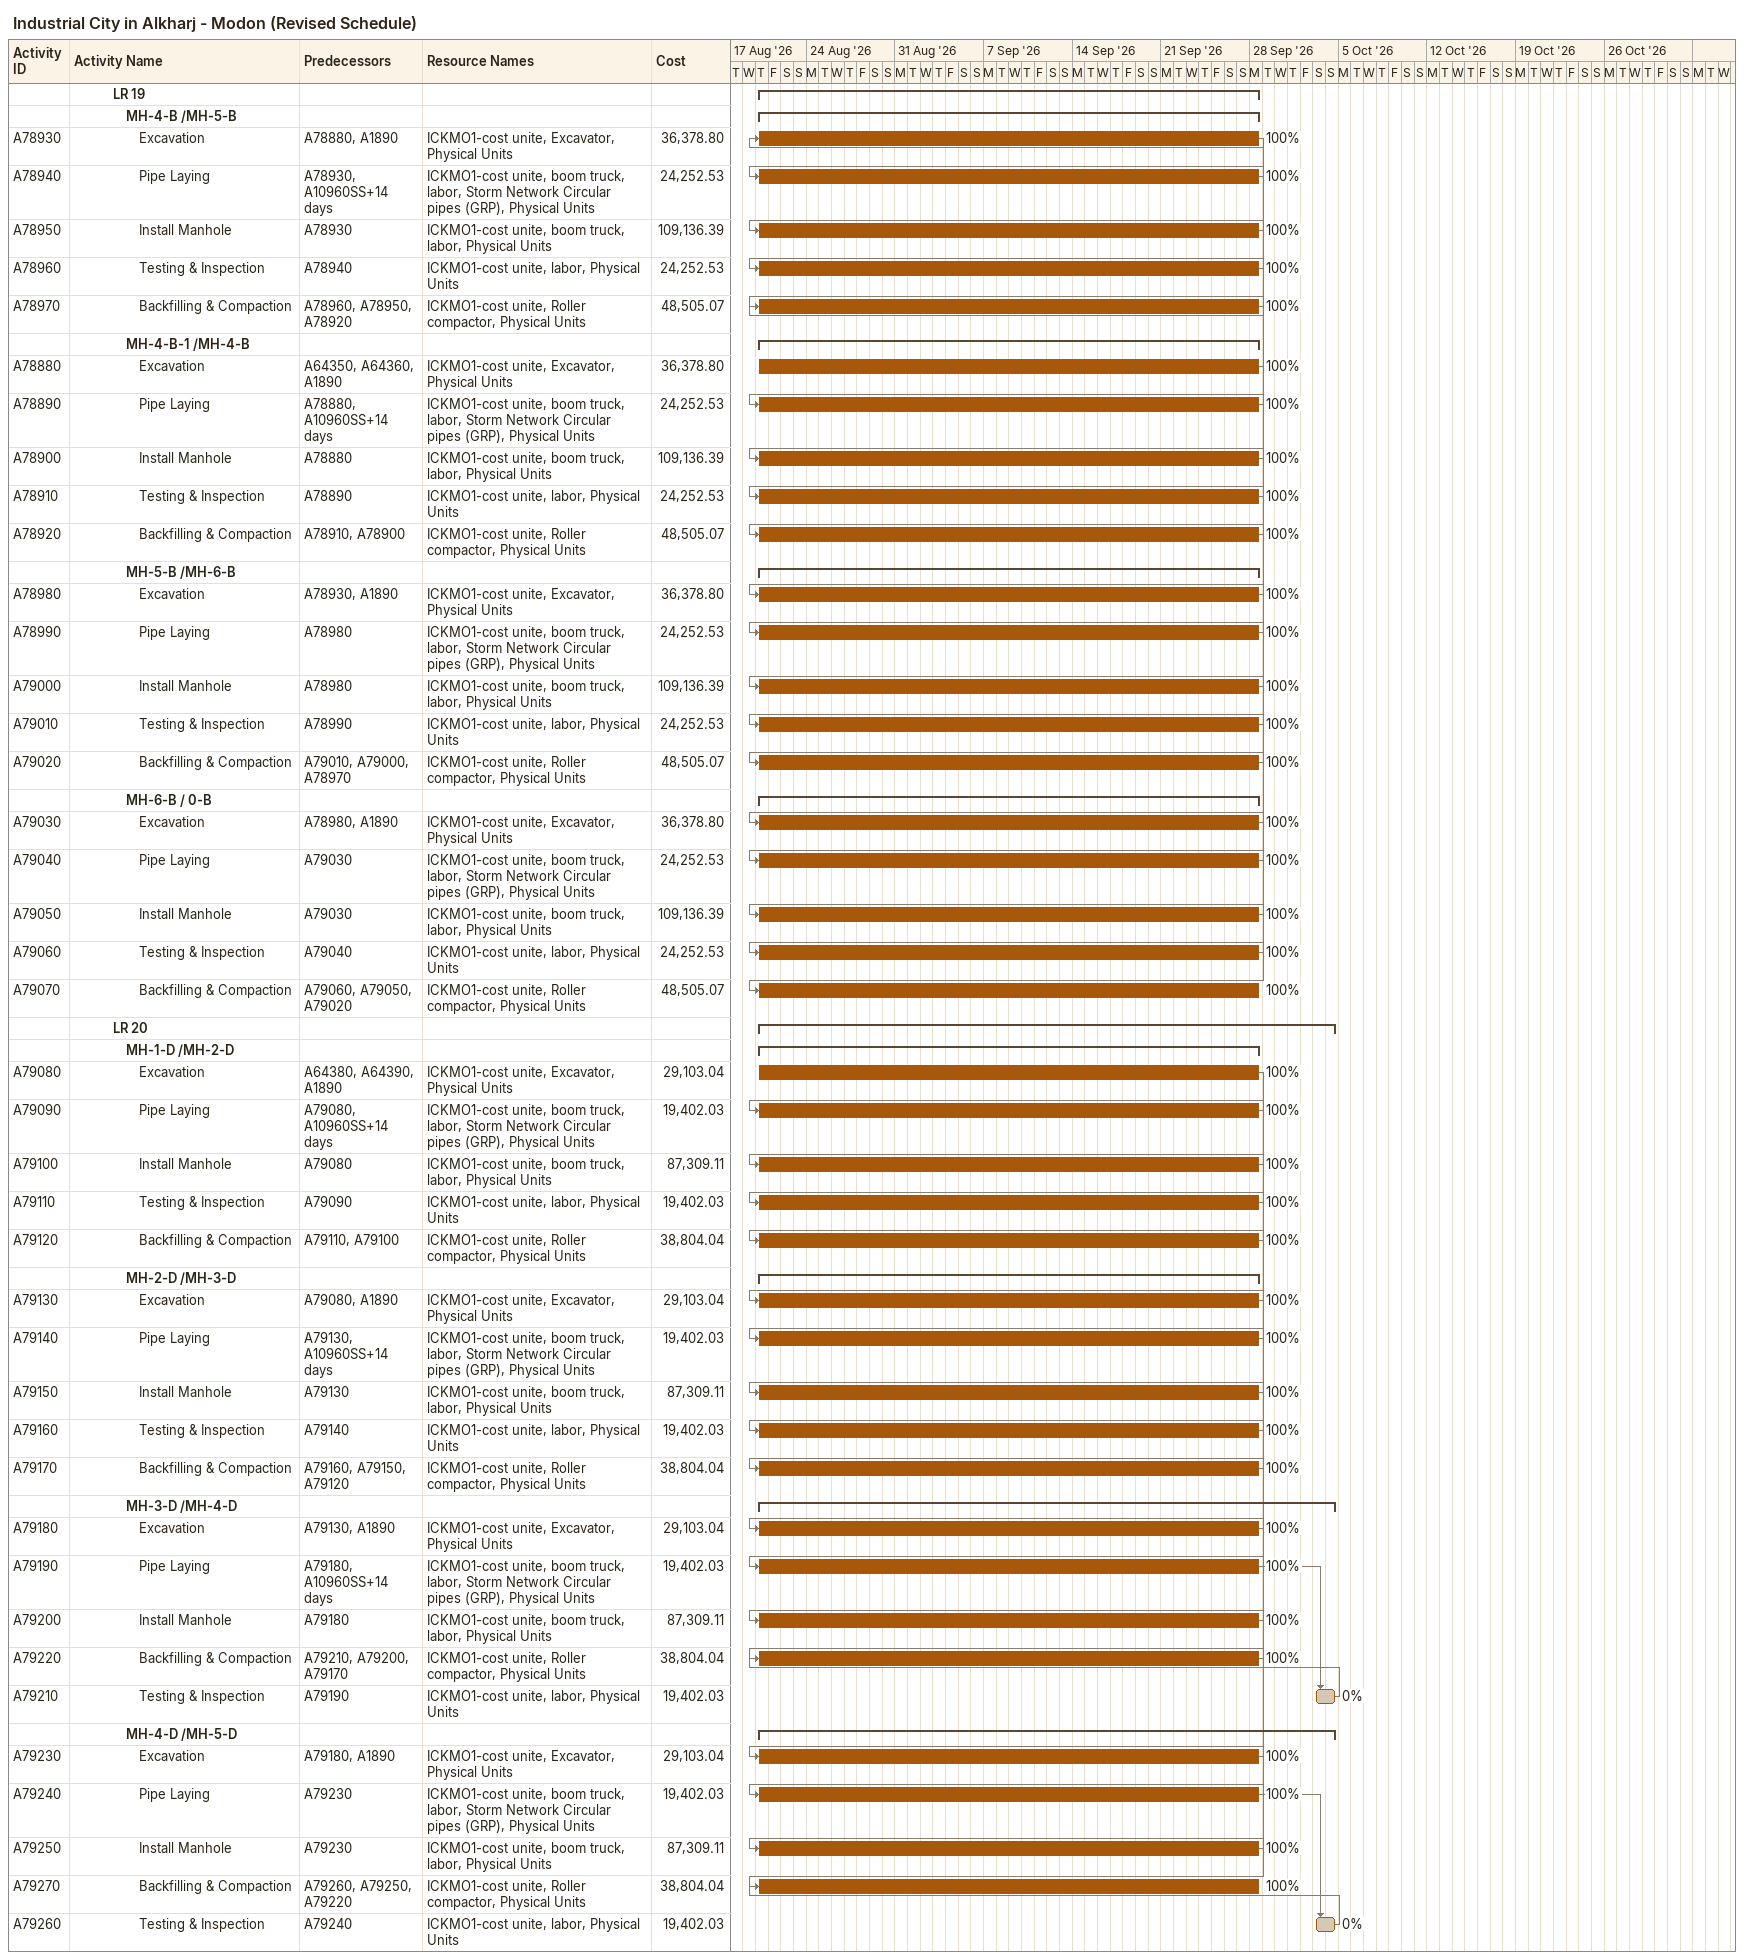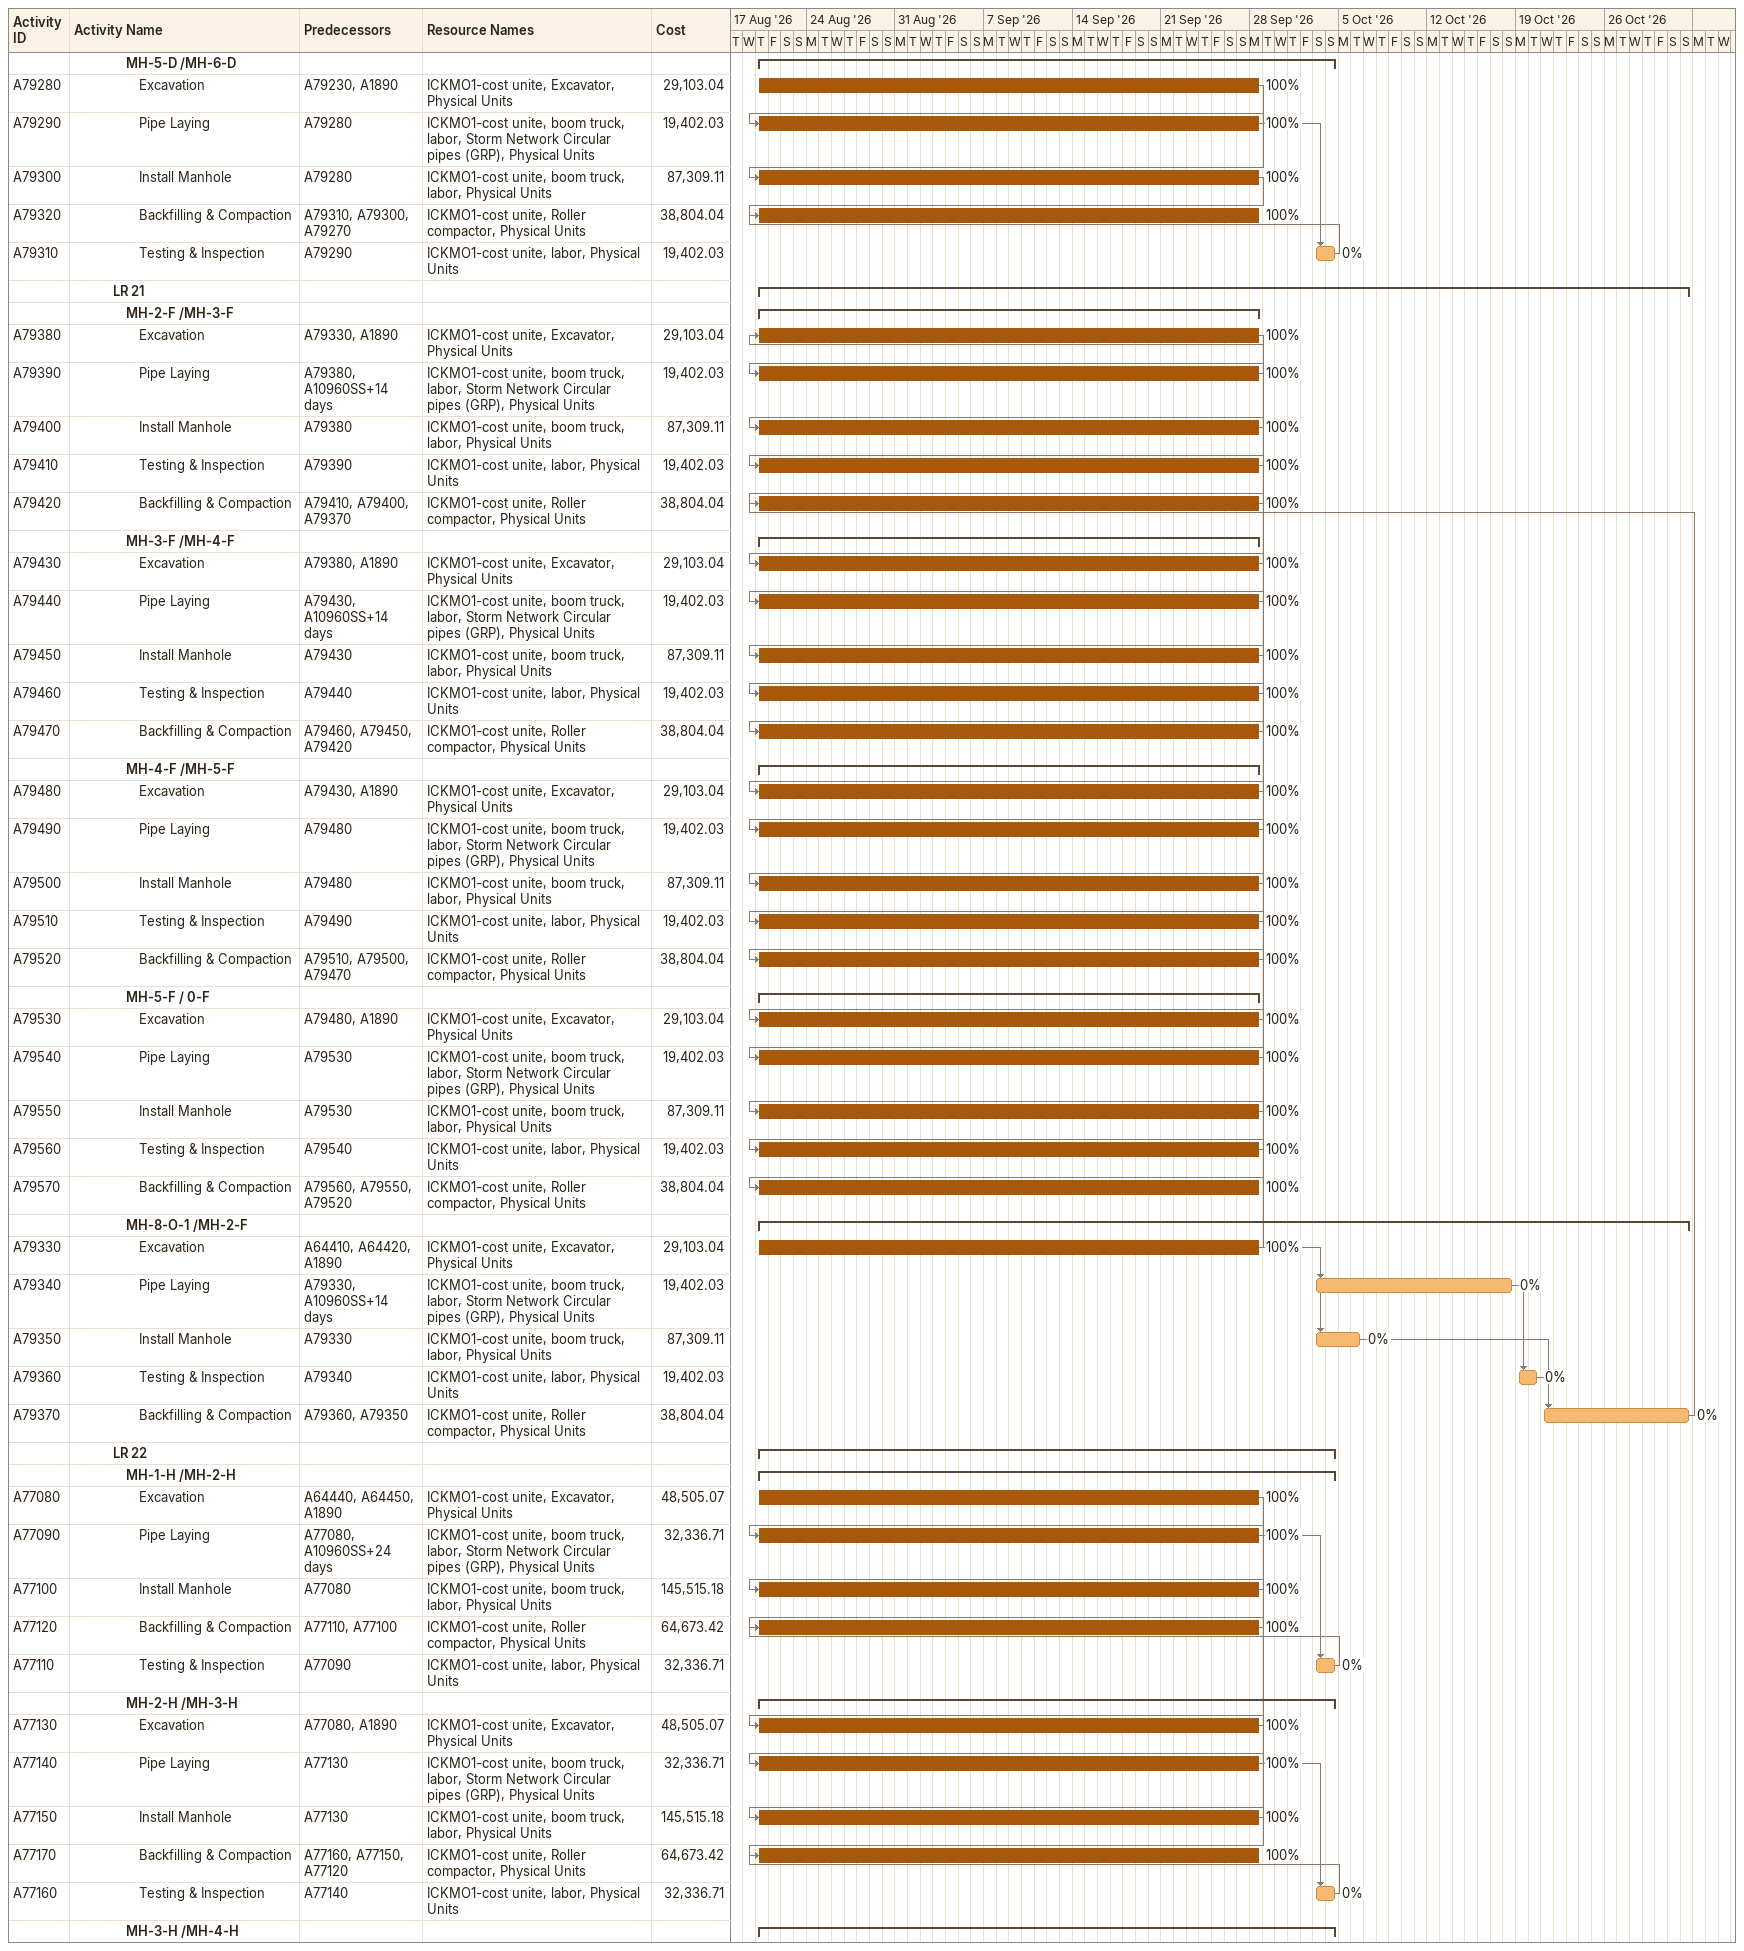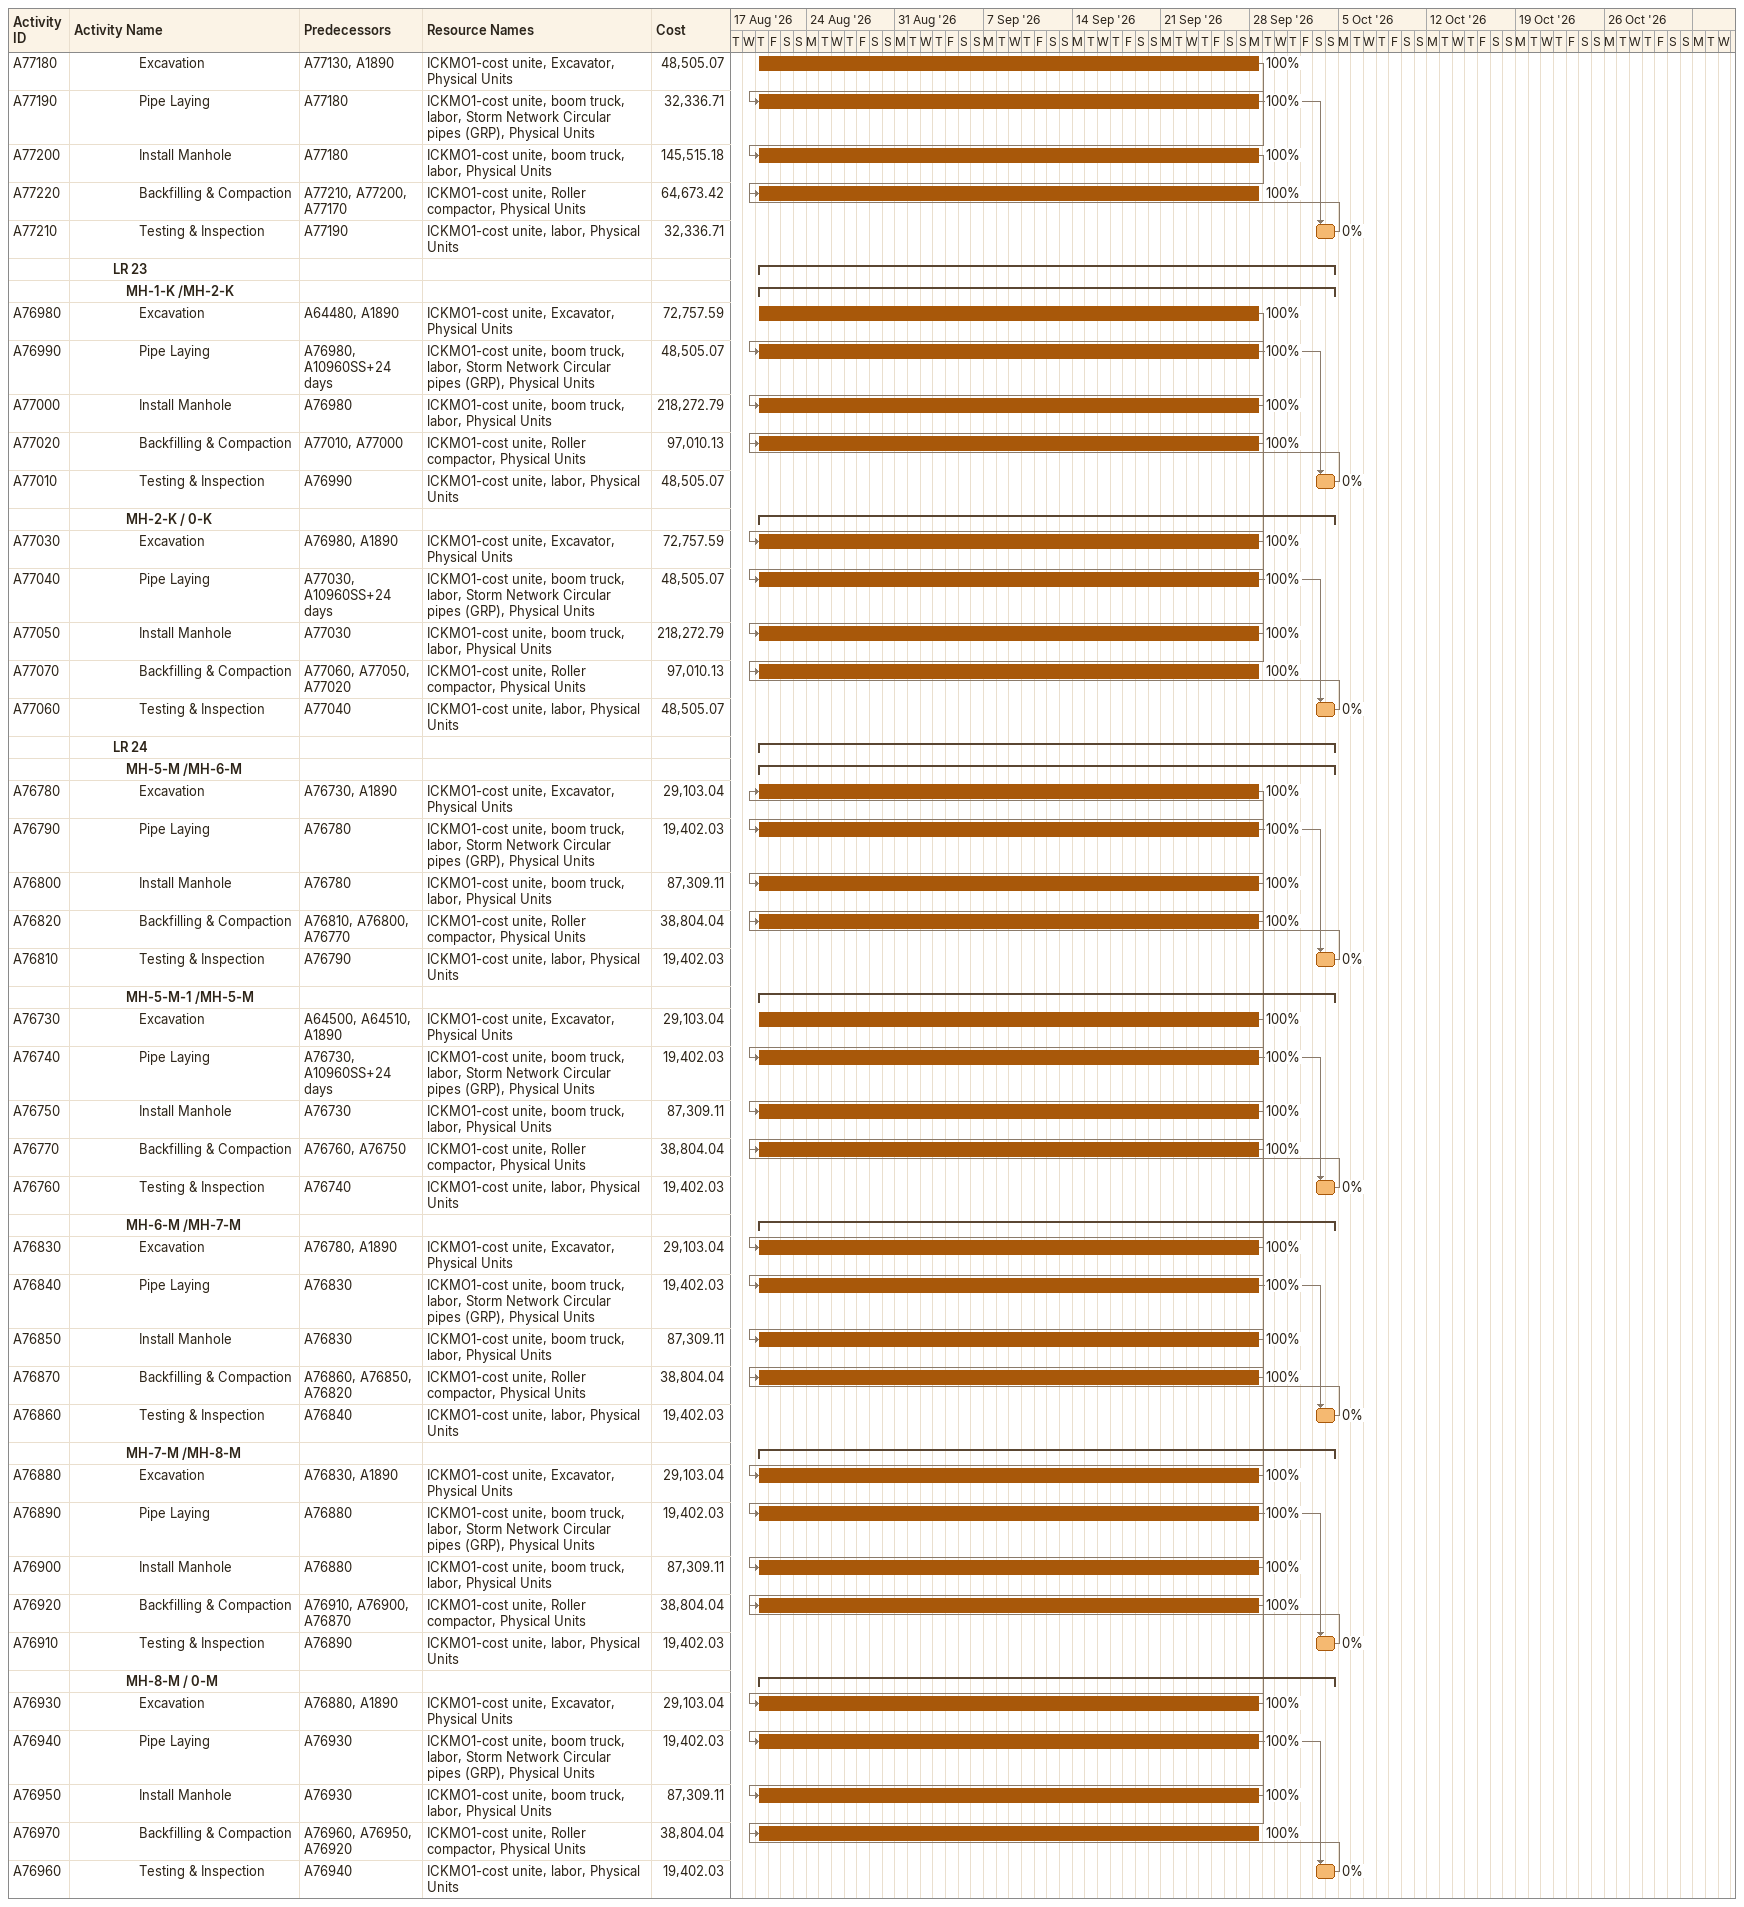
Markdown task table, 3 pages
Industrial City in Alkharj - Modon (Revised Schedule)

| ID | Level | Task | Start | Finish | Predecessors | Resources | % complete | Cost |
|---|---|---|---|---|---|---|---|---|
|  | 4 | **LR 19** | 2026-08-20 | 2026-09-28 |  |  |  |  |
|  | 5 | **MH-4-B /MH-5-B** | 2026-08-20 | 2026-09-28 |  |  |  |  |
| A78930 | 6 | Excavation | 2026-08-20 | 2026-09-28 | A78880, A1890 | ICKMO1-cost unite, Excavator, Physical Units | 100 | 36378.80 |
| A78940 | 6 | Pipe Laying | 2026-08-20 | 2026-09-28 | A78930, A10960SS+14d | ICKMO1-cost unite, boom truck, labor, Storm Network Circular pipes (GRP), Physical Units | 100 | 24252.53 |
| A78950 | 6 | Install Manhole | 2026-08-20 | 2026-09-28 | A78930 | ICKMO1-cost unite, boom truck, labor, Physical Units | 100 | 109136.39 |
| A78960 | 6 | Testing & Inspection | 2026-08-20 | 2026-09-28 | A78940 | ICKMO1-cost unite, labor, Physical Units | 100 | 24252.53 |
| A78970 | 6 | Backfilling & Compaction | 2026-08-20 | 2026-09-28 | A78960, A78950, A78920 | ICKMO1-cost unite, Roller compactor, Physical Units | 100 | 48505.07 |
|  | 5 | **MH-4-B-1 /MH-4-B** | 2026-08-20 | 2026-09-28 |  |  |  |  |
| A78880 | 6 | Excavation | 2026-08-20 | 2026-09-28 | A64350, A64360, A1890 | ICKMO1-cost unite, Excavator, Physical Units | 100 | 36378.80 |
| A78890 | 6 | Pipe Laying | 2026-08-20 | 2026-09-28 | A78880, A10960SS+14d | ICKMO1-cost unite, boom truck, labor, Storm Network Circular pipes (GRP), Physical Units | 100 | 24252.53 |
| A78900 | 6 | Install Manhole | 2026-08-20 | 2026-09-28 | A78880 | ICKMO1-cost unite, boom truck, labor, Physical Units | 100 | 109136.39 |
| A78910 | 6 | Testing & Inspection | 2026-08-20 | 2026-09-28 | A78890 | ICKMO1-cost unite, labor, Physical Units | 100 | 24252.53 |
| A78920 | 6 | Backfilling & Compaction | 2026-08-20 | 2026-09-28 | A78910, A78900 | ICKMO1-cost unite, Roller compactor, Physical Units | 100 | 48505.07 |
|  | 5 | **MH-5-B /MH-6-B** | 2026-08-20 | 2026-09-28 |  |  |  |  |
| A78980 | 6 | Excavation | 2026-08-20 | 2026-09-28 | A78930, A1890 | ICKMO1-cost unite, Excavator, Physical Units | 100 | 36378.80 |
| A78990 | 6 | Pipe Laying | 2026-08-20 | 2026-09-28 | A78980 | ICKMO1-cost unite, boom truck, labor, Storm Network Circular pipes (GRP), Physical Units | 100 | 24252.53 |
| A79000 | 6 | Install Manhole | 2026-08-20 | 2026-09-28 | A78980 | ICKMO1-cost unite, boom truck, labor, Physical Units | 100 | 109136.39 |
| A79010 | 6 | Testing & Inspection | 2026-08-20 | 2026-09-28 | A78990 | ICKMO1-cost unite, labor, Physical Units | 100 | 24252.53 |
| A79020 | 6 | Backfilling & Compaction | 2026-08-20 | 2026-09-28 | A79010, A79000, A78970 | ICKMO1-cost unite, Roller compactor, Physical Units | 100 | 48505.07 |
|  | 5 | **MH-6-B / 0-B** | 2026-08-20 | 2026-09-28 |  |  |  |  |
| A79030 | 6 | Excavation | 2026-08-20 | 2026-09-28 | A78980, A1890 | ICKMO1-cost unite, Excavator, Physical Units | 100 | 36378.80 |
| A79040 | 6 | Pipe Laying | 2026-08-20 | 2026-09-28 | A79030 | ICKMO1-cost unite, boom truck, labor, Storm Network Circular pipes (GRP), Physical Units | 100 | 24252.53 |
| A79050 | 6 | Install Manhole | 2026-08-20 | 2026-09-28 | A79030 | ICKMO1-cost unite, boom truck, labor, Physical Units | 100 | 109136.39 |
| A79060 | 6 | Testing & Inspection | 2026-08-20 | 2026-09-28 | A79040 | ICKMO1-cost unite, labor, Physical Units | 100 | 24252.53 |
| A79070 | 6 | Backfilling & Compaction | 2026-08-20 | 2026-09-28 | A79060, A79050, A79020 | ICKMO1-cost unite, Roller compactor, Physical Units | 100 | 48505.07 |
|  | 4 | **LR 20** | 2026-08-20 | 2026-10-04 |  |  |  |  |
|  | 5 | **MH-1-D /MH-2-D** | 2026-08-20 | 2026-09-28 |  |  |  |  |
| A79080 | 6 | Excavation | 2026-08-20 | 2026-09-28 | A64380, A64390, A1890 | ICKMO1-cost unite, Excavator, Physical Units | 100 | 29103.04 |
| A79090 | 6 | Pipe Laying | 2026-08-20 | 2026-09-28 | A79080, A10960SS+14d | ICKMO1-cost unite, boom truck, labor, Storm Network Circular pipes (GRP), Physical Units | 100 | 19402.03 |
| A79100 | 6 | Install Manhole | 2026-08-20 | 2026-09-28 | A79080 | ICKMO1-cost unite, boom truck, labor, Physical Units | 100 | 87309.11 |
| A79110 | 6 | Testing & Inspection | 2026-08-20 | 2026-09-28 | A79090 | ICKMO1-cost unite, labor, Physical Units | 100 | 19402.03 |
| A79120 | 6 | Backfilling & Compaction | 2026-08-20 | 2026-09-28 | A79110, A79100 | ICKMO1-cost unite, Roller compactor, Physical Units | 100 | 38804.04 |
|  | 5 | **MH-2-D /MH-3-D** | 2026-08-20 | 2026-09-28 |  |  |  |  |
| A79130 | 6 | Excavation | 2026-08-20 | 2026-09-28 | A79080, A1890 | ICKMO1-cost unite, Excavator, Physical Units | 100 | 29103.04 |
| A79140 | 6 | Pipe Laying | 2026-08-20 | 2026-09-28 | A79130, A10960SS+14d | ICKMO1-cost unite, boom truck, labor, Storm Network Circular pipes (GRP), Physical Units | 100 | 19402.03 |
| A79150 | 6 | Install Manhole | 2026-08-20 | 2026-09-28 | A79130 | ICKMO1-cost unite, boom truck, labor, Physical Units | 100 | 87309.11 |
| A79160 | 6 | Testing & Inspection | 2026-08-20 | 2026-09-28 | A79140 | ICKMO1-cost unite, labor, Physical Units | 100 | 19402.03 |
| A79170 | 6 | Backfilling & Compaction | 2026-08-20 | 2026-09-28 | A79160, A79150, A79120 | ICKMO1-cost unite, Roller compactor, Physical Units | 100 | 38804.04 |
|  | 5 | **MH-3-D /MH-4-D** | 2026-08-20 | 2026-10-04 |  |  |  |  |
| A79180 | 6 | Excavation | 2026-08-20 | 2026-09-28 | A79130, A1890 | ICKMO1-cost unite, Excavator, Physical Units | 100 | 29103.04 |
| A79190 | 6 | Pipe Laying | 2026-08-20 | 2026-09-28 | A79180, A10960SS+14d | ICKMO1-cost unite, boom truck, labor, Storm Network Circular pipes (GRP), Physical Units | 100 | 19402.03 |
| A79200 | 6 | Install Manhole | 2026-08-20 | 2026-09-28 | A79180 | ICKMO1-cost unite, boom truck, labor, Physical Units | 100 | 87309.11 |
| A79220 | 6 | Backfilling & Compaction | 2026-08-20 | 2026-09-28 | A79210, A79200, A79170 | ICKMO1-cost unite, Roller compactor, Physical Units | 100 | 38804.04 |
| A79210 | 6 | Testing & Inspection | 2026-10-03 | 2026-10-04 | A79190 | ICKMO1-cost unite, labor, Physical Units | 0 | 19402.03 |
|  | 5 | **MH-4-D /MH-5-D** | 2026-08-20 | 2026-10-04 |  |  |  |  |
| A79230 | 6 | Excavation | 2026-08-20 | 2026-09-28 | A79180, A1890 | ICKMO1-cost unite, Excavator, Physical Units | 100 | 29103.04 |
| A79240 | 6 | Pipe Laying | 2026-08-20 | 2026-09-28 | A79230 | ICKMO1-cost unite, boom truck, labor, Storm Network Circular pipes (GRP), Physical Units | 100 | 19402.03 |
| A79250 | 6 | Install Manhole | 2026-08-20 | 2026-09-28 | A79230 | ICKMO1-cost unite, boom truck, labor, Physical Units | 100 | 87309.11 |
| A79270 | 6 | Backfilling & Compaction | 2026-08-20 | 2026-09-28 | A79260, A79250, A79220 | ICKMO1-cost unite, Roller compactor, Physical Units | 100 | 38804.04 |
| A79260 | 6 | Testing & Inspection | 2026-10-03 | 2026-10-04 | A79240 | ICKMO1-cost unite, labor, Physical Units | 0 | 19402.03 |
|  | 5 | **MH-5-D /MH-6-D** | 2026-08-20 | 2026-10-04 |  |  |  |  |
| A79280 | 6 | Excavation | 2026-08-20 | 2026-09-28 | A79230, A1890 | ICKMO1-cost unite, Excavator, Physical Units | 100 | 29103.04 |
| A79290 | 6 | Pipe Laying | 2026-08-20 | 2026-09-28 | A79280 | ICKMO1-cost unite, boom truck, labor, Storm Network Circular pipes (GRP), Physical Units | 100 | 19402.03 |
| A79300 | 6 | Install Manhole | 2026-08-20 | 2026-09-28 | A79280 | ICKMO1-cost unite, boom truck, labor, Physical Units | 100 | 87309.11 |
| A79320 | 6 | Backfilling & Compaction | 2026-08-20 | 2026-09-28 | A79310, A79300, A79270 | ICKMO1-cost unite, Roller compactor, Physical Units | 100 | 38804.04 |
| A79310 | 6 | Testing & Inspection | 2026-10-03 | 2026-10-04 | A79290 | ICKMO1-cost unite, labor, Physical Units | 0 | 19402.03 |
|  | 4 | **LR 21** | 2026-08-20 | 2026-11-01 |  |  |  |  |
|  | 5 | **MH-2-F /MH-3-F** | 2026-08-20 | 2026-09-28 |  |  |  |  |
| A79380 | 6 | Excavation | 2026-08-20 | 2026-09-28 | A79330, A1890 | ICKMO1-cost unite, Excavator, Physical Units | 100 | 29103.04 |
| A79390 | 6 | Pipe Laying | 2026-08-20 | 2026-09-28 | A79380, A10960SS+14d | ICKMO1-cost unite, boom truck, labor, Storm Network Circular pipes (GRP), Physical Units | 100 | 19402.03 |
| A79400 | 6 | Install Manhole | 2026-08-20 | 2026-09-28 | A79380 | ICKMO1-cost unite, boom truck, labor, Physical Units | 100 | 87309.11 |
| A79410 | 6 | Testing & Inspection | 2026-08-20 | 2026-09-28 | A79390 | ICKMO1-cost unite, labor, Physical Units | 100 | 19402.03 |
| A79420 | 6 | Backfilling & Compaction | 2026-08-20 | 2026-09-28 | A79410, A79400, A79370 | ICKMO1-cost unite, Roller compactor, Physical Units | 100 | 38804.04 |
|  | 5 | **MH-3-F /MH-4-F** | 2026-08-20 | 2026-09-28 |  |  |  |  |
| A79430 | 6 | Excavation | 2026-08-20 | 2026-09-28 | A79380, A1890 | ICKMO1-cost unite, Excavator, Physical Units | 100 | 29103.04 |
| A79440 | 6 | Pipe Laying | 2026-08-20 | 2026-09-28 | A79430, A10960SS+14d | ICKMO1-cost unite, boom truck, labor, Storm Network Circular pipes (GRP), Physical Units | 100 | 19402.03 |
| A79450 | 6 | Install Manhole | 2026-08-20 | 2026-09-28 | A79430 | ICKMO1-cost unite, boom truck, labor, Physical Units | 100 | 87309.11 |
| A79460 | 6 | Testing & Inspection | 2026-08-20 | 2026-09-28 | A79440 | ICKMO1-cost unite, labor, Physical Units | 100 | 19402.03 |
| A79470 | 6 | Backfilling & Compaction | 2026-08-20 | 2026-09-28 | A79460, A79450, A79420 | ICKMO1-cost unite, Roller compactor, Physical Units | 100 | 38804.04 |
|  | 5 | **MH-4-F /MH-5-F** | 2026-08-20 | 2026-09-28 |  |  |  |  |
| A79480 | 6 | Excavation | 2026-08-20 | 2026-09-28 | A79430, A1890 | ICKMO1-cost unite, Excavator, Physical Units | 100 | 29103.04 |
| A79490 | 6 | Pipe Laying | 2026-08-20 | 2026-09-28 | A79480 | ICKMO1-cost unite, boom truck, labor, Storm Network Circular pipes (GRP), Physical Units | 100 | 19402.03 |
| A79500 | 6 | Install Manhole | 2026-08-20 | 2026-09-28 | A79480 | ICKMO1-cost unite, boom truck, labor, Physical Units | 100 | 87309.11 |
| A79510 | 6 | Testing & Inspection | 2026-08-20 | 2026-09-28 | A79490 | ICKMO1-cost unite, labor, Physical Units | 100 | 19402.03 |
| A79520 | 6 | Backfilling & Compaction | 2026-08-20 | 2026-09-28 | A79510, A79500, A79470 | ICKMO1-cost unite, Roller compactor, Physical Units | 100 | 38804.04 |
|  | 5 | **MH-5-F / 0-F** | 2026-08-20 | 2026-09-28 |  |  |  |  |
| A79530 | 6 | Excavation | 2026-08-20 | 2026-09-28 | A79480, A1890 | ICKMO1-cost unite, Excavator, Physical Units | 100 | 29103.04 |
| A79540 | 6 | Pipe Laying | 2026-08-20 | 2026-09-28 | A79530 | ICKMO1-cost unite, boom truck, labor, Storm Network Circular pipes (GRP), Physical Units | 100 | 19402.03 |
| A79550 | 6 | Install Manhole | 2026-08-20 | 2026-09-28 | A79530 | ICKMO1-cost unite, boom truck, labor, Physical Units | 100 | 87309.11 |
| A79560 | 6 | Testing & Inspection | 2026-08-20 | 2026-09-28 | A79540 | ICKMO1-cost unite, labor, Physical Units | 100 | 19402.03 |
| A79570 | 6 | Backfilling & Compaction | 2026-08-20 | 2026-09-28 | A79560, A79550, A79520 | ICKMO1-cost unite, Roller compactor, Physical Units | 100 | 38804.04 |
|  | 5 | **MH-8-O-1 /MH-2-F** | 2026-08-20 | 2026-11-01 |  |  |  |  |
| A79330 | 6 | Excavation | 2026-08-20 | 2026-09-28 | A64410, A64420, A1890 | ICKMO1-cost unite, Excavator, Physical Units | 100 | 29103.04 |
| A79340 | 6 | Pipe Laying | 2026-10-03 | 2026-10-18 | A79330, A10960SS+14d | ICKMO1-cost unite, boom truck, labor, Storm Network Circular pipes (GRP), Physical Units | 0 | 19402.03 |
| A79350 | 6 | Install Manhole | 2026-10-03 | 2026-10-06 | A79330 | ICKMO1-cost unite, boom truck, labor, Physical Units | 0 | 87309.11 |
| A79360 | 6 | Testing & Inspection | 2026-10-19 | 2026-10-20 | A79340 | ICKMO1-cost unite, labor, Physical Units | 0 | 19402.03 |
| A79370 | 6 | Backfilling & Compaction | 2026-10-21 | 2026-11-01 | A79360, A79350 | ICKMO1-cost unite, Roller compactor, Physical Units | 0 | 38804.04 |
|  | 4 | **LR 22** | 2026-08-20 | 2026-10-04 |  |  |  |  |
|  | 5 | **MH-1-H /MH-2-H** | 2026-08-20 | 2026-10-04 |  |  |  |  |
| A77080 | 6 | Excavation | 2026-08-20 | 2026-09-28 | A64440, A64450, A1890 | ICKMO1-cost unite, Excavator, Physical Units | 100 | 48505.07 |
| A77090 | 6 | Pipe Laying | 2026-08-20 | 2026-09-28 | A77080, A10960SS+24d | ICKMO1-cost unite, boom truck, labor, Storm Network Circular pipes (GRP), Physical Units | 100 | 32336.71 |
| A77100 | 6 | Install Manhole | 2026-08-20 | 2026-09-28 | A77080 | ICKMO1-cost unite, boom truck, labor, Physical Units | 100 | 145515.18 |
| A77120 | 6 | Backfilling & Compaction | 2026-08-20 | 2026-09-28 | A77110, A77100 | ICKMO1-cost unite, Roller compactor, Physical Units | 100 | 64673.42 |
| A77110 | 6 | Testing & Inspection | 2026-10-03 | 2026-10-04 | A77090 | ICKMO1-cost unite, labor, Physical Units | 0 | 32336.71 |
|  | 5 | **MH-2-H /MH-3-H** | 2026-08-20 | 2026-10-04 |  |  |  |  |
| A77130 | 6 | Excavation | 2026-08-20 | 2026-09-28 | A77080, A1890 | ICKMO1-cost unite, Excavator, Physical Units | 100 | 48505.07 |
| A77140 | 6 | Pipe Laying | 2026-08-20 | 2026-09-28 | A77130 | ICKMO1-cost unite, boom truck, labor, Storm Network Circular pipes (GRP), Physical Units | 100 | 32336.71 |
| A77150 | 6 | Install Manhole | 2026-08-20 | 2026-09-28 | A77130 | ICKMO1-cost unite, boom truck, labor, Physical Units | 100 | 145515.18 |
| A77170 | 6 | Backfilling & Compaction | 2026-08-20 | 2026-09-28 | A77160, A77150, A77120 | ICKMO1-cost unite, Roller compactor, Physical Units | 100 | 64673.42 |
| A77160 | 6 | Testing & Inspection | 2026-10-03 | 2026-10-04 | A77140 | ICKMO1-cost unite, labor, Physical Units | 0 | 32336.71 |
|  | 5 | **MH-3-H /MH-4-H** | 2026-08-20 | 2026-10-04 |  |  |  |  |
| A77180 | 6 | Excavation | 2026-08-20 | 2026-09-28 | A77130, A1890 | ICKMO1-cost unite, Excavator, Physical Units | 100 | 48505.07 |
| A77190 | 6 | Pipe Laying | 2026-08-20 | 2026-09-28 | A77180 | ICKMO1-cost unite, boom truck, labor, Storm Network Circular pipes (GRP), Physical Units | 100 | 32336.71 |
| A77200 | 6 | Install Manhole | 2026-08-20 | 2026-09-28 | A77180 | ICKMO1-cost unite, boom truck, labor, Physical Units | 100 | 145515.18 |
| A77220 | 6 | Backfilling & Compaction | 2026-08-20 | 2026-09-28 | A77210, A77200, A77170 | ICKMO1-cost unite, Roller compactor, Physical Units | 100 | 64673.42 |
| A77210 | 6 | Testing & Inspection | 2026-10-03 | 2026-10-04 | A77190 | ICKMO1-cost unite, labor, Physical Units | 0 | 32336.71 |
|  | 4 | **LR 23** | 2026-08-20 | 2026-10-04 |  |  |  |  |
|  | 5 | **MH-1-K /MH-2-K** | 2026-08-20 | 2026-10-04 |  |  |  |  |
| A76980 | 6 | Excavation | 2026-08-20 | 2026-09-28 | A64480, A1890 | ICKMO1-cost unite, Excavator, Physical Units | 100 | 72757.59 |
| A76990 | 6 | Pipe Laying | 2026-08-20 | 2026-09-28 | A76980, A10960SS+24d | ICKMO1-cost unite, boom truck, labor, Storm Network Circular pipes (GRP), Physical Units | 100 | 48505.07 |
| A77000 | 6 | Install Manhole | 2026-08-20 | 2026-09-28 | A76980 | ICKMO1-cost unite, boom truck, labor, Physical Units | 100 | 218272.79 |
| A77020 | 6 | Backfilling & Compaction | 2026-08-20 | 2026-09-28 | A77010, A77000 | ICKMO1-cost unite, Roller compactor, Physical Units | 100 | 97010.13 |
| A77010 | 6 | Testing & Inspection | 2026-10-03 | 2026-10-04 | A76990 | ICKMO1-cost unite, labor, Physical Units | 0 | 48505.07 |
|  | 5 | **MH-2-K / 0-K** | 2026-08-20 | 2026-10-04 |  |  |  |  |
| A77030 | 6 | Excavation | 2026-08-20 | 2026-09-28 | A76980, A1890 | ICKMO1-cost unite, Excavator, Physical Units | 100 | 72757.59 |
| A77040 | 6 | Pipe Laying | 2026-08-20 | 2026-09-28 | A77030, A10960SS+24d | ICKMO1-cost unite, boom truck, labor, Storm Network Circular pipes (GRP), Physical Units | 100 | 48505.07 |
| A77050 | 6 | Install Manhole | 2026-08-20 | 2026-09-28 | A77030 | ICKMO1-cost unite, boom truck, labor, Physical Units | 100 | 218272.79 |
| A77070 | 6 | Backfilling & Compaction | 2026-08-20 | 2026-09-28 | A77060, A77050, A77020 | ICKMO1-cost unite, Roller compactor, Physical Units | 100 | 97010.13 |
| A77060 | 6 | Testing & Inspection | 2026-10-03 | 2026-10-04 | A77040 | ICKMO1-cost unite, labor, Physical Units | 0 | 48505.07 |
|  | 4 | **LR 24** | 2026-08-20 | 2026-10-04 |  |  |  |  |
|  | 5 | **MH-5-M /MH-6-M** | 2026-08-20 | 2026-10-04 |  |  |  |  |
| A76780 | 6 | Excavation | 2026-08-20 | 2026-09-28 | A76730, A1890 | ICKMO1-cost unite, Excavator, Physical Units | 100 | 29103.04 |
| A76790 | 6 | Pipe Laying | 2026-08-20 | 2026-09-28 | A76780 | ICKMO1-cost unite, boom truck, labor, Storm Network Circular pipes (GRP), Physical Units | 100 | 19402.03 |
| A76800 | 6 | Install Manhole | 2026-08-20 | 2026-09-28 | A76780 | ICKMO1-cost unite, boom truck, labor, Physical Units | 100 | 87309.11 |
| A76820 | 6 | Backfilling & Compaction | 2026-08-20 | 2026-09-28 | A76810, A76800, A76770 | ICKMO1-cost unite, Roller compactor, Physical Units | 100 | 38804.04 |
| A76810 | 6 | Testing & Inspection | 2026-10-03 | 2026-10-04 | A76790 | ICKMO1-cost unite, labor, Physical Units | 0 | 19402.03 |
|  | 5 | **MH-5-M-1 /MH-5-M** | 2026-08-20 | 2026-10-04 |  |  |  |  |
| A76730 | 6 | Excavation | 2026-08-20 | 2026-09-28 | A64500, A64510, A1890 | ICKMO1-cost unite, Excavator, Physical Units | 100 | 29103.04 |
| A76740 | 6 | Pipe Laying | 2026-08-20 | 2026-09-28 | A76730, A10960SS+24d | ICKMO1-cost unite, boom truck, labor, Storm Network Circular pipes (GRP), Physical Units | 100 | 19402.03 |
| A76750 | 6 | Install Manhole | 2026-08-20 | 2026-09-28 | A76730 | ICKMO1-cost unite, boom truck, labor, Physical Units | 100 | 87309.11 |
| A76770 | 6 | Backfilling & Compaction | 2026-08-20 | 2026-09-28 | A76760, A76750 | ICKMO1-cost unite, Roller compactor, Physical Units | 100 | 38804.04 |
| A76760 | 6 | Testing & Inspection | 2026-10-03 | 2026-10-04 | A76740 | ICKMO1-cost unite, labor, Physical Units | 0 | 19402.03 |
|  | 5 | **MH-6-M /MH-7-M** | 2026-08-20 | 2026-10-04 |  |  |  |  |
| A76830 | 6 | Excavation | 2026-08-20 | 2026-09-28 | A76780, A1890 | ICKMO1-cost unite, Excavator, Physical Units | 100 | 29103.04 |
| A76840 | 6 | Pipe Laying | 2026-08-20 | 2026-09-28 | A76830 | ICKMO1-cost unite, boom truck, labor, Storm Network Circular pipes (GRP), Physical Units | 100 | 19402.03 |
| A76850 | 6 | Install Manhole | 2026-08-20 | 2026-09-28 | A76830 | ICKMO1-cost unite, boom truck, labor, Physical Units | 100 | 87309.11 |
| A76870 | 6 | Backfilling & Compaction | 2026-08-20 | 2026-09-28 | A76860, A76850, A76820 | ICKMO1-cost unite, Roller compactor, Physical Units | 100 | 38804.04 |
| A76860 | 6 | Testing & Inspection | 2026-10-03 | 2026-10-04 | A76840 | ICKMO1-cost unite, labor, Physical Units | 0 | 19402.03 |
|  | 5 | **MH-7-M /MH-8-M** | 2026-08-20 | 2026-10-04 |  |  |  |  |
| A76880 | 6 | Excavation | 2026-08-20 | 2026-09-28 | A76830, A1890 | ICKMO1-cost unite, Excavator, Physical Units | 100 | 29103.04 |
| A76890 | 6 | Pipe Laying | 2026-08-20 | 2026-09-28 | A76880 | ICKMO1-cost unite, boom truck, labor, Storm Network Circular pipes (GRP), Physical Units | 100 | 19402.03 |
| A76900 | 6 | Install Manhole | 2026-08-20 | 2026-09-28 | A76880 | ICKMO1-cost unite, boom truck, labor, Physical Units | 100 | 87309.11 |
| A76920 | 6 | Backfilling & Compaction | 2026-08-20 | 2026-09-28 | A76910, A76900, A76870 | ICKMO1-cost unite, Roller compactor, Physical Units | 100 | 38804.04 |
| A76910 | 6 | Testing & Inspection | 2026-10-03 | 2026-10-04 | A76890 | ICKMO1-cost unite, labor, Physical Units | 0 | 19402.03 |
|  | 5 | **MH-8-M / 0-M** | 2026-08-20 | 2026-10-04 |  |  |  |  |
| A76930 | 6 | Excavation | 2026-08-20 | 2026-09-28 | A76880, A1890 | ICKMO1-cost unite, Excavator, Physical Units | 100 | 29103.04 |
| A76940 | 6 | Pipe Laying | 2026-08-20 | 2026-09-28 | A76930 | ICKMO1-cost unite, boom truck, labor, Storm Network Circular pipes (GRP), Physical Units | 100 | 19402.03 |
| A76950 | 6 | Install Manhole | 2026-08-20 | 2026-09-28 | A76930 | ICKMO1-cost unite, boom truck, labor, Physical Units | 100 | 87309.11 |
| A76970 | 6 | Backfilling & Compaction | 2026-08-20 | 2026-09-28 | A76960, A76950, A76920 | ICKMO1-cost unite, Roller compactor, Physical Units | 100 | 38804.04 |
| A76960 | 6 | Testing & Inspection | 2026-10-03 | 2026-10-04 | A76940 | ICKMO1-cost unite, labor, Physical Units | 0 | 19402.03 |
